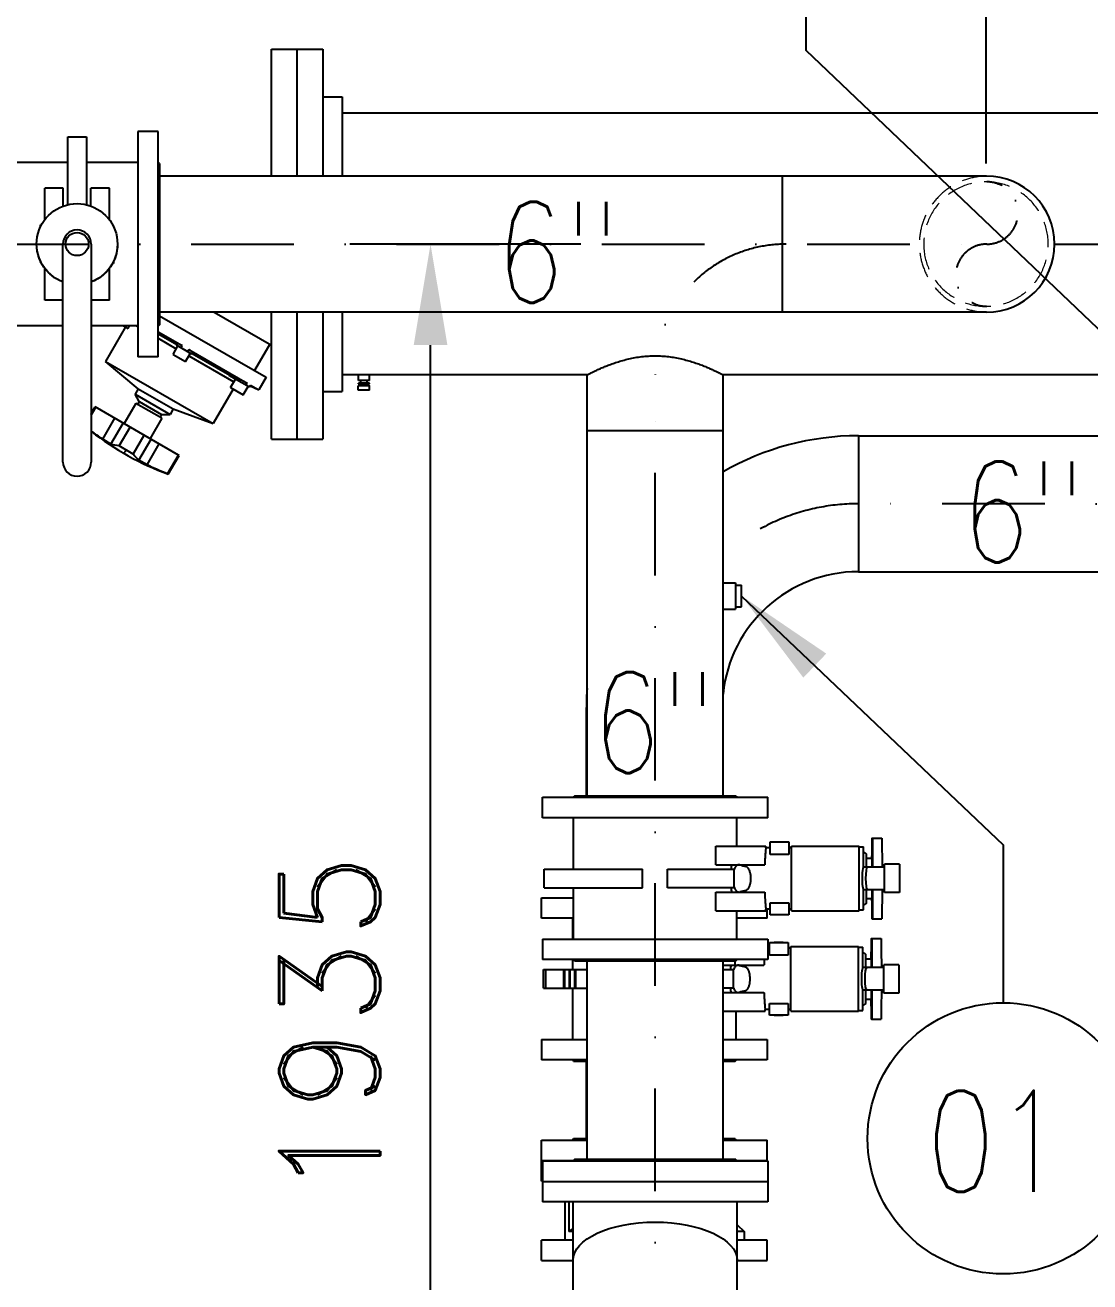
# Model space of a CAD drawing. Header units: millimetres. Extents: x -312439 to 477422, y -331570 to 212570.
# Drawn here: x 363282 to 364600, y 156486 to 158041 of the extents above; entities that cross this region are included whole.
import ezdxf

# ---------------------------------------------------------------- set-up
doc = ezdxf.new("R2010")
doc.units = ezdxf.units.MM
for name, pattern in [('DASHDOT', [25.4, 12.7, -6.35, 0, -6.35]), ('DASHED', [0.75, 0.5, -0.25]), ('HIDDEN', [9.525, 6.35, -3.175])]:
    doc.linetypes.add(name, pattern=pattern)
doc.layers.add('ARCONDTEXTO', color=4, linetype='Continuous')
doc.layers.add('TEXTO FORMATO', color=4, linetype='Continuous')
doc.styles.add('ROMAND', font='ROMAND.SHX')
doc.styles.add('ROMANS', font='romans.shx', dxfattribs={"height": 187.5})
doc.dimstyles.new('1-50 (MILIMETRO)', dxfattribs={"dimscale": 0, "dimtxt": 125, "dimasz": 125, "dimexe": 100, "dimexo": 100, "dimgap": 50, "dimtad": 0, "dimdec": 0, "dimzin": 0, "dimdsep": 46, "dimtxsty": 'ROMAND', "dimcen": -390, "dimclrd": 1, "dimclre": 1, "dimclrt": 3, "dimadec": 0, "dimazin": 0, "dimtfac": 1, "dimtdec": 0, "dimtix": 1, "dimtmove": 2, "dimatfit": 2, "dimfxl": 1, "dimtvp": 1, "dimtolj": 1, "dimtzin": 0, "dimarcsym": 0})

# ---------------------------------------------------------------- blocks, each defined once
blk = doc.blocks.new('*D135')
at = {"color": 1, "lineweight": -2, "transparency": 16777216}
for p, q in [((363969.7, 157770.2), (363683.6, 157770.2)), ((363783.6, 155960.6), (363783.6, 157645.2)), ((363961.5, 155835.6), (363683.6, 155835.6))]:
    blk.add_line(p, q, dxfattribs=at)
at = {"color": 1, "transparency": 16777216}
for points in [[(363762.8, 157645.2), (363804.5, 157645.2), (363783.6, 157770.2)], [(363762.8, 155960.6), (363804.5, 155960.6), (363783.6, 155835.6)]]:
    blk.add_solid(points, dxfattribs=at)
at = {"layer": 'Defpoints', "color": 0, "transparency": 16777216}
for p in [(363783.6, 157770.2), (364069.7, 157770.2), (364061.5, 155835.6)]:
    blk.add_point(p, dxfattribs=at)
at = {"color": 3, "transparency": 16777216, "insert": (363658.6, 156802.9), "char_height": 125, "attachment_point": 5, "rotation": 90, "style": 'ROMAND'}
blk.add_mtext('\\A1;1935', dxfattribs=at)
blk = doc.blocks.new('*D136')
at = {"color": 1, "lineweight": -2, "transparency": 16777216}
for p, q in [((362471, 157870.2), (362471, 159335.7)), ((364471.1, 157870.2), (364471.1, 159335.7)), ((364346.1, 159235.7), (362596, 159235.7))]:
    blk.add_line(p, q, dxfattribs=at)
at = {"color": 1, "transparency": 16777216}
for points in [[(362596, 159256.6), (362596, 159214.9), (362471, 159235.7)], [(364346.1, 159256.6), (364346.1, 159214.9), (364471.1, 159235.7)]]:
    blk.add_solid(points, dxfattribs=at)
at = {"layer": 'Defpoints', "color": 0, "transparency": 16777216}
for p in [(362471, 159235.7), (362471, 157770.2), (364471.1, 157770.2)]:
    blk.add_point(p, dxfattribs=at)
at = {"color": 3, "transparency": 16777216, "insert": (363471, 159360.7), "char_height": 125, "attachment_point": 5, "style": 'ROMAND'}
blk.add_mtext('\\A1;2000', dxfattribs=at)
blk = doc.blocks.new('*D152')
at = {"color": 1, "lineweight": -2, "transparency": 16777216}
for p, q in [((363586.8, 158111.7), (363586.8, 158719.7)), ((368637.4, 158111.7), (368637.4, 158719.7)), ((363711.8, 158619.7), (368512.4, 158619.7))]:
    blk.add_line(p, q, dxfattribs=at)
at = {"color": 1, "transparency": 16777216}
for points in [[(363711.8, 158640.5), (363711.8, 158598.9), (363586.8, 158619.7)], [(368512.4, 158640.5), (368512.4, 158598.9), (368637.4, 158619.7)]]:
    blk.add_solid(points, dxfattribs=at)
at = {"layer": 'Defpoints', "color": 0, "transparency": 16777216}
for p in [(368637.4, 158619.7), (363586.8, 158011.7), (368637.4, 158011.7)]:
    blk.add_point(p, dxfattribs=at)
at = {"color": 3, "transparency": 16777216, "insert": (366112.1, 158744.7), "char_height": 125, "attachment_point": 5, "style": 'ROMAND'}
blk.add_mtext('\\A1;5051', dxfattribs=at)

msp = doc.modelspace()

# ---------------------------------------------------------------- linework, layer by layer
at = {"color": 5, "linetype": 'Continuous', "extrusion": (0, 1, 0)}
for p, q in [((363586.833, 157854.372), (363586.833, 158011.722)), ((363586.833, 158011.722), (363618.633, 158011.722)), ((363618.633, 157854.372), (363618.633, 158011.722)), ((363618.633, 158011.722), (363650.433, 158011.722)), ((363650.433, 158011.722), (363650.433, 157854.372)), ((363650.433, 157952.722), (363674.233, 157952.722)), ((363674.233, 157952.722), (363674.233, 157854.372)), ((368549.983, 157932.122), (363674.233, 157932.122)), ((363421.202, 157909.722), (363421.202, 157630.722)), ((363446.602, 157909.722), (363421.202, 157909.722)), ((363446.602, 157630.722), (363446.602, 157909.722)), ((363334.702, 157818.981), (363334.702, 157903.222)), ((363334.702, 157903.222), (363357.702, 157903.222)), ((363357.702, 157903.222), (363357.702, 157818.981)), ((363334.702, 157871.222), (363271.202, 157871.222)), ((363421.202, 157871.222), (363357.702, 157871.222)), ((363448.202, 157870.122), (363446.602, 157871.722)), ((363448.202, 157870.122), (363448.202, 157670.322)), ((364471.727, 157854.372), (363448.202, 157854.372)), ((364219.277, 157686.072), (364219.277, 157854.372)), ((363306.202, 157800.323), (363306.202, 157839.677)), ((363329.202, 157839.677), (363306.202, 157839.677)), ((363329.202, 157817.343), (363329.202, 157839.677)), ((363363.202, 157817.343), (363363.202, 157839.677)), ((363386.202, 157839.677), (363363.202, 157839.677)), ((363386.202, 157800.323), (363386.202, 157839.677)), ((363301.089, 157791.883), (363301.089, 157794.292)), ((363301.089, 157794.292), (363302.321, 157794.292)), ((363390.749, 157793.027), (363391.314, 157793.027)), ((363391.314, 157793.027), (363391.314, 157791.883)), ((363296.202, 157770.324), (363296.202, 157770.222)), ((363328.702, 157500.324), (363328.702, 157770.324)), ((363363.702, 157770.324), (363363.702, 157500.324)), ((363396.202, 157770.324), (363396.202, 157770.222)), ((363301.089, 157747.417), (363301.089, 157748.663)), ((363301.706, 157747.417), (363301.089, 157747.417)), ((363306.202, 157700.767), (363306.202, 157740.223)), ((363386.202, 157700.767), (363386.202, 157740.223)), ((363391.314, 157746.152), (363390.026, 157746.152)), ((363391.314, 157748.663), (363391.314, 157746.152)), ((363328.702, 157700.767), (363306.202, 157700.767)), ((363386.202, 157700.767), (363363.702, 157700.767)), ((364471.727, 157686.072), (363448.202, 157686.072)), ((363448.202, 157681.519), (363580.196, 157605.312)), ((363515.916, 157686.072), (363586.833, 157645.128)), ((363586.833, 157528.722), (363586.833, 157686.072)), ((363618.633, 157528.722), (363618.633, 157686.072)), ((363650.433, 157686.072), (363650.433, 157528.722)), ((363674.233, 157686.072), (363674.233, 157587.722)), ((363328.702, 157669.222), (363271.202, 157669.222)), ((363421.202, 157669.222), (363363.702, 157669.222)), ((363406.166, 157667.683), (363381.542, 157625.032)), ((363403.501, 157669.222), (363409.308, 157665.869)), ((363409.308, 157665.869), (363411.244, 157669.222)), ((363419.701, 157669.222), (363421.202, 157668.356)), ((363448.202, 157670.322), (363446.602, 157668.722)), ((363446.602, 157661.658), (363476.093, 157644.632)), ((363446.602, 157659.311), (363469.721, 157645.963)), ((363446.602, 157653.691), (363469.02, 157640.748)), ((363464.97, 157633.733), (363470.97, 157644.125)), ((363469.238, 157645.125), (363470.328, 157647.014)), ((363488.29, 157634.125), (363469.238, 157645.125)), ((363474.593, 157642.034), (363476.093, 157644.632)), ((363584.807, 157646.298), (363565.907, 157613.562)), ((363381.542, 157625.032), (363514.737, 157548.132)), ((363421.913, 157591.157), (363381.542, 157625.032)), ((363446.602, 157630.722), (363421.202, 157630.722)), ((363464.97, 157633.733), (363480.558, 157624.733)), ((363480.558, 157624.733), (363486.558, 157635.125)), ((363482.935, 157637.217), (363484.435, 157639.815)), ((363484.435, 157639.815), (363556.845, 157598.009)), ((363484.608, 157631.748), (363540.27, 157599.612)), ((363488.29, 157634.125), (363489.38, 157636.014)), ((363488.774, 157634.963), (363535.252, 157608.129)), ((363559.517, 157593.003), (363534.036, 157607.714)), ((363536.22, 157592.597), (363542.22, 157602.989)), ((363551.808, 157583.597), (363557.808, 157593.989)), ((363555.345, 157595.411), (363556.845, 157598.009)), ((363559.517, 157593.003), (363561.017, 157595.601)), ((363559.54, 157592.989), (363561.026, 157595.562)), ((363560.527, 157594.699), (363571.196, 157589.723)), ((363561.017, 157595.601), (363571.196, 157589.723)), ((363580.196, 157605.312), (363571.196, 157589.723)), ((363977.327, 157608.322), (363674.233, 157608.322)), ((363695.164, 157595.722), (363694.264, 157594.822)), ((363694.264, 157589.222), (363694.264, 157594.822)), ((363708.064, 157594.822), (363694.264, 157594.822)), ((363694.314, 157601.222), (363694.314, 157608.322)), ((363708.014, 157601.222), (363694.314, 157601.222)), ((363694.414, 157597.222), (363694.414, 157598.222)), ((363707.914, 157598.222), (363694.414, 157598.222)), ((363707.914, 157597.222), (363694.414, 157597.222)), ((363695.164, 157595.722), (363695.164, 157597.222)), ((363707.164, 157595.722), (363695.164, 157595.722)), ((363697.164, 157598.222), (363697.164, 157601.222)), ((363705.164, 157598.222), (363705.164, 157601.222)), ((363707.164, 157595.722), (363707.164, 157597.222)), ((363707.164, 157595.722), (363708.064, 157594.822)), ((363707.914, 157597.222), (363707.914, 157598.222)), ((363708.014, 157601.222), (363708.014, 157608.322)), ((363708.064, 157589.222), (363708.064, 157594.822)), ((363977.327, 157087.012), (363977.327, 157608.322)), ((364797.692, 157608.322), (364145.627, 157608.322)), ((364145.627, 157087.012), (364145.627, 157608.322)), ((363421.913, 157591.157), (363417.961, 157584.312)), ((363417.961, 157584.312), (363461.263, 157559.312)), ((363423.157, 157575.312), (363417.961, 157584.312)), ((363421.913, 157591.157), (363465.214, 157566.157)), ((363539.361, 157590.783), (363514.737, 157548.132)), ((363536.22, 157592.597), (363551.808, 157583.597)), ((363559.54, 157592.989), (363559.517, 157593.003)), ((363650.433, 157587.722), (363674.233, 157587.722)), ((363708.064, 157589.222), (363694.264, 157589.222)), ((363363.702, 157560.332), (363368.552, 157568.733)), ((363363.702, 157558.653), (363369.279, 157568.314)), ((363471.749, 157509.153), (363368.552, 157568.733)), ((363418.992, 157573.098), (363404.492, 157547.983)), ((363451.035, 157554.598), (363418.992, 157573.098)), ((363423.157, 157575.312), (363421.157, 157571.848)), ((363423.157, 157575.312), (363450.87, 157559.312)), ((363465.214, 157566.157), (363461.263, 157559.312)), ((363465.214, 157566.157), (363514.737, 157548.132)), ((363378.012, 157528.583), (363393.033, 157554.599)), ((363388.187, 157522.708), (363403.208, 157548.725)), ((363451.035, 157554.598), (363436.535, 157529.483)), ((363450.87, 157559.312), (363448.87, 157555.848)), ((363450.87, 157559.312), (363461.263, 157559.312)), ((363398.371, 157520.381), (363411.854, 157543.733)), ((363415.692, 157510.381), (363429.174, 157533.733)), ((363977.327, 157539.586), (364145.627, 157539.586)), ((364313.077, 157532.994), (364313.077, 157364.694)), ((364313.077, 157532.994), (364748.309, 157532.994)), ((363388.187, 157522.708), (363378.012, 157528.583)), ((363415.692, 157510.381), (363398.371, 157520.381)), ((363422.799, 157502.725), (363437.82, 157528.742)), ((363432.974, 157496.851), (363447.995, 157522.867)), ((363586.833, 157528.722), (363650.433, 157528.722)), ((363432.974, 157496.851), (363422.799, 157502.725)), ((363458.266, 157485.801), (363471.749, 157509.153)), ((363458.993, 157485.381), (363472.475, 157508.733)), ((363472.475, 157508.733), (363471.749, 157509.153)), ((363458.993, 157485.381), (363458.266, 157485.801)), ((364313.077, 157364.694), (364748.309, 157364.694)), ((364145.627, 157351.059), (364160.951, 157351.059)), ((364160.951, 157351.059), (364160.951, 157318.159)), ((364160.951, 157348.059), (364168.615, 157348.059)), ((364168.615, 157321.159), (364168.615, 157348.059)), ((364145.627, 157318.159), (364160.951, 157318.159)), ((364160.951, 157321.159), (364168.615, 157321.159)), ((363976.477, 157196.394), (363977.327, 157196.394)), ((363976.477, 157087.012), (363976.477, 157196.394)), ((363921.977, 157085.412), (364200.977, 157085.412)), ((363921.977, 157060.012), (363921.977, 157085.412)), ((363961.577, 157087.012), (363959.977, 157085.412)), ((364161.377, 157087.012), (363961.577, 157087.012)), ((364161.377, 157087.012), (364162.977, 157085.412)), ((364200.977, 157060.012), (364200.977, 157085.412)), ((364200.977, 157060.012), (363921.977, 157060.012)), ((363960.477, 156996.512), (363960.477, 157060.012)), ((364162.477, 157025.012), (364162.477, 157060.012)), ((364330.272, 157035.012), (364341.936, 157035.012)), ((364136.728, 157025.012), (364198.477, 157025.012)), ((364136.728, 157002.012), (364136.728, 157025.012)), ((364198.477, 157023.012), (364198.477, 157025.012)), ((364203.735, 157023.012), (364198.477, 157023.012)), ((364203.735, 157014.5), (364203.735, 157030.125)), ((364203.735, 157030.125), (364227.172, 157030.125)), ((364209.898, 157030.281), (364220.959, 157030.281)), ((364227.172, 157030.125), (364227.172, 157014.5)), ((364230.477, 157023.012), (364227.172, 157023.012)), ((364230.477, 156945.012), (364230.477, 157025.012)), ((364230.477, 157025.012), (364313.904, 157025.012)), ((364313.904, 156945.012), (364313.904, 157025.012)), ((364313.904, 157024.074), (364319.373, 157024.074)), ((364319.373, 156998.471), (364319.373, 157024.074)), ((364322.964, 157015.57), (364319.373, 157018.012)), ((364227.172, 157014.5), (364203.735, 157014.5)), ((364322.964, 156999.012), (364322.964, 157015.57)), ((364322.964, 157010.012), (364330.272, 157010.012)), ((364330.272, 156999.012), (364330.272, 157010.012)), ((364363.972, 157002.512), (364345.462, 157002.512)), ((364345.462, 156967.512), (364345.462, 157002.512)), ((364363.972, 157002.512), (364363.972, 156967.512)), ((363924.148, 156996.512), (364045.923, 156996.512)), ((363924.148, 156973.512), (363924.148, 156996.512)), ((364045.923, 156973.512), (364045.923, 156996.512)), ((364077.032, 156996.512), (364159.385, 156996.512)), ((364077.032, 156973.512), (364077.032, 156996.512)), ((364136.728, 157002.012), (364197.116, 157002.012)), ((364159.385, 156973.512), (364159.385, 156996.512)), ((364345.462, 156999.012), (364319.895, 156999.012)), ((364345.462, 156999.338), (364342.354, 156999.338)), ((363924.148, 156973.512), (364045.923, 156973.512)), ((363960.477, 156910.012), (363960.477, 156973.512)), ((364159.385, 156973.512), (364077.032, 156973.512)), ((364319.373, 156945.949), (364319.373, 156971.553)), ((364345.462, 156971.012), (364319.895, 156971.012)), ((364322.964, 156954.453), (364322.964, 156971.012)), ((364330.272, 156960.012), (364330.272, 156971.012)), ((363921.127, 156961.062), (363960.477, 156961.062)), ((363921.127, 156935.662), (363921.127, 156961.062)), ((363960.477, 156962.412), (363959.127, 156961.062)), ((364136.728, 156945.012), (364136.728, 156968.012)), ((364136.728, 156968.012), (364197.116, 156968.012)), ((364322.964, 156960.012), (364330.272, 156960.012)), ((364345.462, 156970.686), (364342.354, 156970.686)), ((364363.972, 156967.512), (364345.462, 156967.512)), ((364136.728, 156945.012), (364198.477, 156945.012)), ((364162.477, 156910.012), (364162.477, 156945.012)), ((364203.735, 156947.012), (364198.477, 156947.012)), ((364198.477, 156945.012), (364198.477, 156947.012)), ((364200.127, 156935.662), (364200.127, 156947.012)), ((364203.735, 156939.899), (364203.735, 156954.616)), ((364203.735, 156954.616), (364227.172, 156954.616)), ((364227.172, 156939.899), (364203.735, 156939.899)), ((364227.172, 156954.616), (364227.172, 156939.899)), ((364230.477, 156947.012), (364227.172, 156947.012)), ((364230.477, 156945.012), (364313.904, 156945.012)), ((364313.904, 156945.949), (364319.373, 156945.949)), ((364322.964, 156954.453), (364319.373, 156952.012)), ((363960.477, 156935.662), (363921.127, 156935.662)), ((363959.627, 156910.012), (363959.627, 156935.662)), ((364200.127, 156935.662), (364162.477, 156935.662)), ((364220.959, 156939.743), (364209.898, 156939.743)), ((364330.272, 156935.012), (364341.936, 156935.012)), ((363921.977, 156910.012), (364200.977, 156910.012)), ((363921.977, 156910.012), (363921.977, 156884.612)), ((364200.977, 156910.012), (364200.977, 156884.612)), ((364329.422, 156910.662), (364341.086, 156910.662)), ((364202.885, 156898.662), (364200.977, 156898.662)), ((364202.885, 156890.15), (364202.885, 156905.775)), ((364202.885, 156905.775), (364226.322, 156905.775)), ((364209.048, 156905.931), (364220.109, 156905.931)), ((364226.322, 156905.775), (364226.322, 156890.15)), ((364229.627, 156898.662), (364226.322, 156898.662)), ((364229.627, 156820.662), (364229.627, 156900.662)), ((364229.627, 156900.662), (364313.054, 156900.662)), ((364313.054, 156820.662), (364313.054, 156900.662)), ((364313.054, 156899.724), (364318.523, 156899.724)), ((364318.523, 156874.121), (364318.523, 156899.724)), ((364322.114, 156891.22), (364318.523, 156893.662)), ((364200.977, 156884.612), (363921.977, 156884.612)), ((363959.627, 156872.162), (363959.627, 156884.612)), ((363961.577, 156883.012), (363959.977, 156884.612)), ((363961.577, 156883.012), (364161.377, 156883.012)), ((363977.327, 156637.012), (363977.327, 156883.012)), ((364145.627, 156637.012), (364145.627, 156883.012)), ((364145.627, 156877.662), (364196.266, 156877.662)), ((364160.402, 156877.662), (364160.402, 156883.012)), ((364161.377, 156883.012), (364162.977, 156884.612)), ((364226.322, 156890.15), (364202.885, 156890.15)), ((364322.114, 156874.662), (364322.114, 156891.22)), ((364322.114, 156885.662), (364329.422, 156885.662)), ((364329.422, 156874.662), (364329.422, 156885.662)), ((364363.122, 156878.162), (364344.612, 156878.162)), ((364344.612, 156843.162), (364344.612, 156878.162)), ((364363.122, 156878.162), (364363.122, 156843.162)), ((363923.298, 156872.162), (363977.327, 156872.162)), ((363923.298, 156849.162), (363923.298, 156872.162)), ((363926.254, 156849.162), (363926.254, 156872.162)), ((364145.627, 156872.162), (364158.535, 156872.162)), ((364158.535, 156849.162), (364158.535, 156872.162)), ((364344.612, 156874.662), (364319.045, 156874.662)), ((364344.612, 156874.988), (364341.504, 156874.988)), ((363923.298, 156849.162), (363977.327, 156849.162)), ((363959.627, 156785.662), (363959.627, 156849.162)), ((364158.535, 156849.162), (364145.627, 156849.162)), ((364318.523, 156821.599), (364318.523, 156847.203)), ((364344.612, 156846.662), (364319.045, 156846.662)), ((364322.114, 156830.103), (364322.114, 156846.662)), ((364329.422, 156835.662), (364329.422, 156846.662)), ((364145.627, 156843.662), (364196.266, 156843.662)), ((364322.114, 156835.662), (364329.422, 156835.662)), ((364344.612, 156846.336), (364341.504, 156846.336)), ((364363.122, 156843.162), (364344.612, 156843.162)), ((364145.627, 156820.662), (364197.627, 156820.662)), ((364161.627, 156785.662), (364161.627, 156820.662)), ((364202.885, 156822.662), (364197.627, 156822.662)), ((364197.627, 156820.662), (364197.627, 156822.662)), ((364202.885, 156815.549), (364202.885, 156830.266)), ((364202.885, 156830.266), (364226.322, 156830.266)), ((364226.322, 156815.549), (364202.885, 156815.549)), ((364226.322, 156830.266), (364226.322, 156815.549)), ((364229.627, 156822.662), (364226.322, 156822.662)), ((364229.627, 156820.662), (364313.054, 156820.662)), ((364313.054, 156821.599), (364318.523, 156821.599)), ((364322.114, 156830.103), (364318.523, 156827.662)), ((364220.109, 156815.393), (364209.048, 156815.393)), ((364329.422, 156810.662), (364341.086, 156810.662)), ((363921.127, 156785.662), (363977.327, 156785.662)), ((363921.127, 156785.662), (363921.127, 156760.262)), ((364145.627, 156785.662), (364200.127, 156785.662)), ((364200.127, 156785.662), (364200.127, 156760.262)), ((363977.327, 156760.262), (363921.127, 156760.262)), ((363960.727, 156758.662), (363959.127, 156760.262)), ((363960.727, 156758.662), (363977.327, 156758.662)), ((363976.477, 156662.662), (363976.477, 156758.662)), ((364200.127, 156760.262), (364145.627, 156760.262)), ((364145.627, 156758.662), (364160.527, 156758.662)), ((364160.527, 156758.662), (364162.127, 156760.262)), ((363921.127, 156661.062), (363977.327, 156661.062)), ((363921.127, 156610.262), (363921.127, 156661.062)), ((363960.727, 156662.662), (363959.127, 156661.062)), ((363977.327, 156662.662), (363960.727, 156662.662)), ((364160.527, 156662.662), (364145.627, 156662.662)), ((364145.627, 156661.062), (364200.127, 156661.062)), ((364160.527, 156662.662), (364162.127, 156661.062)), ((364200.127, 156635.412), (364200.127, 156661.062)), ((363921.127, 156635.662), (363960.227, 156635.662)), ((363921.977, 156635.412), (364200.977, 156635.412)), ((363921.977, 156635.412), (363921.977, 156584.612)), ((363961.577, 156637.012), (363959.977, 156635.412)), ((364161.377, 156637.012), (363961.577, 156637.012)), ((364161.377, 156637.012), (364162.977, 156635.412)), ((364162.727, 156635.662), (364200.127, 156635.662)), ((364200.977, 156635.412), (364200.977, 156584.612)), ((363921.977, 156610.262), (363921.127, 156610.262)), ((363921.977, 156610.012), (364200.977, 156610.012)), ((364200.977, 156584.612), (363921.977, 156584.612)), ((363949.627, 156584.612), (363949.627, 156537.262)), ((363954.908, 156584.612), (363954.908, 156548.075)), ((363959.977, 156333.764), (363959.977, 156584.612)), ((364162.977, 156333.764), (364162.977, 156584.612)), ((364162.977, 156556.064), (364171.627, 156548.075)), ((363959.977, 156537.262), (363921.127, 156537.262)), ((363921.127, 156511.862), (363921.127, 156537.262)), ((363959.977, 156548.075), (363954.908, 156548.075)), ((364171.627, 156548.075), (364162.977, 156548.075)), ((364200.127, 156537.262), (364162.977, 156537.262)), ((364171.627, 156548.075), (364171.627, 156537.262)), ((364200.127, 156511.862), (364200.127, 156537.262)), ((363921.127, 156511.862), (363959.977, 156511.862)), ((363959.977, 156511.012), (363959.127, 156511.862)), ((364162.977, 156511.862), (364200.127, 156511.862))]:
    msp.add_line(p, q, dxfattribs=at)
at = {"color": 6, "linetype": 'DASHDOT', "ltscale": 10}
for p, q in [((362471.018, 157770.222), (364471.727, 157770.222)), ((364555.877, 157770.222), (367327.353, 157770.222)), ((364061.477, 155835.562), (364061.477, 157608.322)), ((364797.692, 157448.844), (364313.077, 157448.844))]:
    msp.add_line(p, q, dxfattribs=at)
at = {"color": 5, "linetype": 'DASHED', "extrusion": (0, 1, 0)}
for p, q in [((363545.251, 157601.239), (363546.341, 157603.128)), ((363554.777, 157595.739), (363555.867, 157597.628)), ((363404.514, 157511.021), (363407.031, 157515.381)), ((363948.415, 156849.162), (363948.415, 156872.162)), ((363948.415, 156849.162), (363948.415, 156872.162)), ((363949.762, 156849.162), (363949.762, 156872.162)), ((363955.589, 156849.162), (363955.589, 156872.162)), ((363955.589, 156849.162), (363955.589, 156872.162)), ((363956.529, 156849.162), (363956.529, 156872.162)), ((363956.529, 156849.162), (363956.529, 156872.162)), ((363962.228, 156849.162), (363962.228, 156872.162)), ((363962.228, 156849.162), (363962.228, 156872.162)), ((363963.488, 156849.162), (363963.488, 156872.162)), ((363977.335, 156849.162), (363977.335, 156872.162))]:
    msp.add_line(p, q, dxfattribs=at)
at = {"color": 5, "linetype": 'Continuous'}
msp.add_circle((363346.202, 157770.324), 14.326, dxfattribs=at)
at = {"color": 1, "linetype": 'HIDDEN', "lineweight": 0, "ltscale": 5}
msp.add_arc((364472.618, 157770.222), 84.15, 90, 270.000001, dxfattribs=at)
at = {"color": 5, "linetype": 'Continuous'}
for centre, radius, start, end in [((364471.727, 157770.222), 84.15, 270, 90), ((363346.202, 157770.324), 17.5, 0, 180), ((363584.514, 157822.79), 360, 232.166612, 249.594052), ((364313.077, 157196.394), 336.6, 90, 119.833071), ((363346.202, 157500.324), 17.5, 180, 0), ((364313.077, 157196.394), 168.3, 90, 174.239131), ((364313.077, 157196.394), 336.6, 175.927309, 180)]:
    msp.add_arc(centre, radius, start, end, dxfattribs=at)
at = {"color": 6, "linetype": 'DASHDOT', "ltscale": 4}
for centre, start, end in [((364472.04, 157808.755, 0), 270, 90), ((364472.04, 157731.715, 0), 90, 270)]:
    msp.add_arc(centre, 38.52, start, end, dxfattribs=at)
at = {"color": 6, "linetype": 'DASHDOT', "ltscale": 10}
for centre, radius, start, end in [((364223.383, 157608.322), 161.906, 89.852113, 179.999899), ((364313.077, 157196.394), 252.45, 90, 131.552012)]:
    msp.add_arc(centre, radius, start, end, dxfattribs=at)
at = {"color": 1, "linetype": 'HIDDEN', "lineweight": 0, "ltscale": 5, "extrusion": (-4.43831e-111, 1.55557e-63, -1)}
msp.add_ellipse((364470.924, 157770.235, 0), major_axis=(0, 77.04), ratio=1, start_param=-1.57079633, end_param=4.71238898, dxfattribs=at)
at = {"color": 5, "linetype": 'Continuous', "extrusion": (4.1037e-93, 1.94469e-62, -1)}
for centre, major_axis, start_param, end_param in [((363346.202, 157770.324), (50, 0), 1.92836743, 4.71238898), ((363346.202, 157770.324), (50, 0), 4.71238898, 7.49641053), ((363346.202, 157770.222), (-50, 0), 5.06996008, 6.28318531), ((363346.202, 157770.222), (-50, 0), 3.14159265, 4.35481788)]:
    msp.add_ellipse(centre, major_axis=major_axis, ratio=0.99996201, start_param=start_param, end_param=end_param, dxfattribs=at)
at = {"color": 5, "linetype": 'Continuous', "extrusion": (-3.71344e-18, -6.43186e-18, -1)}
for centre, start_param, end_param in [((363575.737, 157827.857), 3.20569733, 3.2578116), ((363593.29, 157817.723), 2.99565744, 3.07748797)]:
    msp.add_ellipse(centre, major_axis=(179.389, 310.711), ratio=0.93969262, start_param=start_param, end_param=end_param, dxfattribs=at)
at = {"color": 5, "linetype": 'Continuous', "extrusion": (0, 0, -1)}
for centre, major_axis, ratio, start_param, end_param in [((363560.4, 157836.712), (-179.389, -310.711), 0.34202014, 6.1372501, 6.21908063), ((364330.272, 156985.012), (0, -50), 0.00871634, 2.0943951, 4.42859487), ((364341.936, 156985.012), (0, 50), 0.00871634, 0, 1.28700222), ((364330.272, 156985.012), (0, -50), 0.00871634, 4.99618309, 7.33038286), ((364341.936, 156985.012), (0, 50), 0.00871634, 1.85459044, 3.14159265), ((364329.422, 156860.662), (0, -50), 0.00871634, 2.0943951, 4.42859487), ((364341.086, 156860.662), (0, 50), 0.00871634, 0, 1.28700222), ((364329.422, 156860.662), (0, -50), 0.00871634, 4.99618309, 7.33038286), ((364341.086, 156860.662), (0, 50), 0.00871634, 1.85459044, 3.14159265)]:
    msp.add_ellipse(centre, major_axis=major_axis, ratio=ratio, start_param=start_param, end_param=end_param, dxfattribs=at)
at = {"color": 5, "linetype": 'Continuous', "extrusion": (2.46519e-32, 4.26983e-32, -1)}
msp.add_ellipse((363608.628, 157808.868), major_axis=(179.389, 310.711), ratio=0.34202014, start_param=3.20569733, end_param=3.28752786, dxfattribs=at)
at = {"color": 5, "linetype": 'Continuous', "extrusion": (8.50415e-18, 1.71977e-38, -1)}
for centre, start_param, end_param in [((363889.988, 156985.012), 2.68573728, 2.74189531), ((363889.988, 156985.012), 3.54129, 3.59744803), ((363889.138, 156860.662), 2.68573728, 2.74189531), ((363889.138, 156860.662), 3.54129, 3.59744803)]:
    msp.add_ellipse(centre, major_axis=(-307.977, 0), ratio=0.12338598, start_param=start_param, end_param=end_param, dxfattribs=at)
at = {"color": 5, "linetype": 'Continuous', "extrusion": (-4.13693e-49, 3.37806e-33, -1)}
for centre, major_axis, start_param, end_param in [((364319.895, 156985.012), (0, 14), 3.14159265, 6.28318531), ((364324.256, 156985.012), (0, -14), 0, 3.14159265), ((364319.045, 156860.662), (0, 14), 3.14159265, 6.28318531), ((364323.406, 156860.662), (0, -14), 0, 3.14159265)]:
    msp.add_ellipse(centre, major_axis=major_axis, ratio=0.13557255, start_param=start_param, end_param=end_param, dxfattribs=at)
at = {"color": 5, "linetype": 'Continuous', "extrusion": (9.86076e-32, -3.78136e-48, -1)}
msp.add_ellipse((364061.477, 156512.208), major_axis=(-101.5, 0), ratio=0.46630766, start_param=0, end_param=3.14159265, dxfattribs=at)
at = {"color": 5, "linetype": 'DASHED', "extrusion": (9.86076e-32, -3.78136e-48, -1)}
for start_param, end_param in [(3.13484472, 3.14159265), (0, 0.00674793)]:
    msp.add_ellipse((364061.477, 156512.208), major_axis=(101.5, 0), ratio=0.46630766, start_param=start_param, end_param=end_param, dxfattribs=at)
at = {"color": 5, "linetype": 'Continuous'}
for points, knots in [([(363476.093, 157644.632), (363475.269, 157645.066), (363474.514, 157645.449), (363473.481, 157645.95), (363473.153, 157646.104), (363472.552, 157646.378), (363472.276, 157646.499), (363471.898, 157646.655), (363471.778, 157646.704), (363471.551, 157646.792), (363471.443, 157646.832), (363471.141, 157646.938), (363470.97, 157646.991), (363470.686, 157647.06), (363470.572, 157647.076), (363470.404, 157647.073), (363470.35, 157647.053), (363470.328, 157647.014)], [0.0000002479, 0.0000002479, 0.0000002479, 0.0000002479, 0.0030636357, 0.0030636357, 0.0045953296, 0.0045953296, 0.0061270235, 0.0061270235, 0.0068928705, 0.0068928705, 0.0076587175, 0.0076587175, 0.0091904114, 0.0091904114, 0.0107221053, 0.0107221053, 0.0122537992, 0.0122537992, 0.0122537992, 0.0122537992]), ([(363489.38, 157636.014), (363489.425, 157636.092), (363489.345, 157636.237), (363489.042, 157636.556), (363488.908, 157636.68), (363488.587, 157636.955), (363488.399, 157637.107), (363488.075, 157637.356), (363487.96, 157637.442), (363487.716, 157637.622), (363487.587, 157637.716), (363487.181, 157638.006), (363486.888, 157638.209), (363486.259, 157638.635), (363485.924, 157638.858), (363485.208, 157639.324), (363484.829, 157639.567), (363484.435, 157639.815)], [0.0000001979, 0.0000001979, 0.0000001979, 0.0000001979, 0.0030637733, 0.0030637733, 0.0045955609, 0.0045955609, 0.0061273486, 0.0061273486, 0.0068932424, 0.0068932424, 0.0076591363, 0.0076591363, 0.0091909239, 0.0091909239, 0.0107227116, 0.0107227116, 0.0122544993, 0.0122544993, 0.0122544993, 0.0122544993]), ([(363977.327, 157608.322), (363977.327, 157608.322), (363977.458, 157608.39), (363977.994, 157608.667), (363978.4, 157608.877), (363979.49, 157609.436), (363980.175, 157609.785), (363981.816, 157610.61), (363982.771, 157611.086), (363984.936, 157612.146), (363986.145, 157612.729), (363988.793, 157613.978), (363990.231, 157614.644), (363993.302, 157616.026), (363994.935, 157616.743), (363998.353, 157618.193), (364000.138, 157618.927), (364003.817, 157620.381), (364005.777, 157621.127), (364009.914, 157622.623), (364012.09, 157623.372), (364016.631, 157624.836), (364018.996, 157625.551), (364023.882, 157626.91), (364026.403, 157627.554), (364031.564, 157628.734), (364034.207, 157629.271), (364039.573, 157630.211), (364042.297, 157630.612), (364047.777, 157631.259), (364050.535, 157631.504), (364056.032, 157631.829), (364058.772, 157631.909), (364061.477, 157631.909)], [388.89052014, 388.89052014, 388.89052014, 388.89052014, 396.97918614, 396.97918614, 405.06785213, 405.06785213, 413.15651813, 413.15651813, 421.24518412, 421.24518412, 429.33385012, 429.33385012, 437.42251611, 437.42251611, 445.51118211, 445.51118211, 453.5998481, 453.5998481, 461.71495378, 461.71495378, 469.83005946, 469.83005946, 477.94516514, 477.94516514, 486.06027081, 486.06027081, 494.17537649, 494.17537649, 502.29048217, 502.29048217, 510.40558784, 510.40558784, 518.52069352, 518.52069352, 518.52069352, 518.52069352]), ([(364061.477, 157631.909), (364064.182, 157631.909), (364066.923, 157631.829), (364072.42, 157631.504), (364075.178, 157631.259), (364080.658, 157630.612), (364083.382, 157630.211), (364088.748, 157629.271), (364091.391, 157628.734), (364096.552, 157627.554), (364099.073, 157626.91), (364103.959, 157625.551), (364106.324, 157624.836), (364110.865, 157623.372), (364113.041, 157622.623), (364117.178, 157621.127), (364119.138, 157620.381), (364122.817, 157618.927), (364124.602, 157618.193), (364128.02, 157616.743), (364129.653, 157616.026), (364132.724, 157614.644), (364134.162, 157613.978), (364136.81, 157612.729), (364138.019, 157612.146), (364140.183, 157611.086), (364141.139, 157610.61), (364142.78, 157609.785), (364143.465, 157609.436), (364144.555, 157608.877), (364144.961, 157608.667), (364145.497, 157608.39), (364145.627, 157608.322), (364145.627, 157608.322)], [0, 0, 0, 0, 8.11510568, 8.11510568, 16.23021135, 16.23021135, 24.34531703, 24.34531703, 32.46042271, 32.46042271, 40.57552839, 40.57552839, 48.69063406, 48.69063406, 56.80573974, 56.80573974, 64.92084542, 64.92084542, 73.00951141, 73.00951141, 81.09817741, 81.09817741, 89.1868434, 89.1868434, 97.2755094, 97.2755094, 105.36417539, 105.36417539, 113.45284139, 113.45284139, 121.54150739, 121.54150739, 129.63017338, 129.63017338, 129.63017338, 129.63017338]), ([(363556.845, 157598.009), (363556.084, 157598.407), (363555.267, 157598.827), (363553.958, 157599.487), (363553.506, 157599.713), (363552.601, 157600.162), (363552.146, 157600.386), (363551.457, 157600.722), (363551.226, 157600.834), (363550.763, 157601.058), (363550.53, 157601.171), (363549.836, 157601.504), (363549.381, 157601.72), (363548.484, 157602.143), (363548.043, 157602.349), (363547.174, 157602.75), (363546.749, 157602.944), (363546.341, 157603.128)], [0.0000002684, 0.0000002684, 0.0000002684, 0.0000002684, 0.003064195, 0.003064195, 0.0045961584, 0.0045961584, 0.0061281217, 0.0061281217, 0.0068941033, 0.0068941033, 0.007660085, 0.007660085, 0.0091920483, 0.0091920483, 0.0107240116, 0.0107240116, 0.012255975, 0.012255975, 0.012255975, 0.012255975]), ([(364198.477, 157023.012), (364198.477, 157023.012), (364198.472, 157022.955), (364198.452, 157022.721), (364198.436, 157022.543), (364198.393, 157022.062), (364198.367, 157021.759), (364198.305, 157021.029), (364198.269, 157020.603), (364198.188, 157019.633), (364198.144, 157019.089), (364198.05, 157017.894), (364198, 157017.243), (364197.896, 157015.848), (364197.843, 157015.104), (364197.735, 157013.543), (364197.681, 157012.725), (364197.574, 157011.039), (364197.519, 157010.141), (364197.411, 157008.249), (364197.358, 157007.253), (364197.254, 157005.179), (364197.204, 157004.1), (364197.143, 157002.665), (364197.13, 157002.339), (364197.116, 157002.012)], [57.28921412, 57.28921412, 57.28921412, 57.28921412, 60.86978611, 60.86978611, 64.45035811, 64.45035811, 68.0309301, 68.0309301, 71.6115021, 71.6115021, 75.19207409, 75.19207409, 78.77264609, 78.77264609, 82.35321808, 82.35321808, 85.93379008, 85.93379008, 89.51436985, 89.51436985, 93.09494962, 93.09494962, 96.67552939, 96.67552939, 97.71231018, 97.71231018, 97.71231018, 97.71231018]), ([(364155.76, 156996.512), (364155.889, 156997.563), (364156.033, 156998.602), (364156.315, 157000.43), (364156.448, 157001.229), (364156.588, 157002.012)], [127.07979622, 127.07979622, 127.07979622, 127.07979622, 130.23356515, 130.23356515, 132.74469592, 132.74469592, 132.74469592, 132.74469592]), ([(364166.516, 157001.741), (364166.468, 157001.753), (364166.42, 157001.764), (364166.053, 157001.844), (364165.73, 157001.878), (364165.098, 157001.878), (364164.775, 157001.844), (364164.138, 157001.705), (364163.823, 157001.601), (364163.224, 157001.333), (364162.938, 157001.169), (364162.408, 157000.803), (364162.163, 157000.601), (364161.706, 157000.169), (364161.49, 156999.932), (364161.089, 156999.439), (364160.905, 156999.182), (364160.39, 156998.385), (364160.098, 156997.82), (364159.675, 156996.837), (364159.523, 156996.435), (364159.385, 156996.023)], [-21.26267195, -21.26267195, -21.26267195, -21.26267195, -21.11915379, -21.11915379, -20.17147234, -20.17147234, -19.22379089, -19.22379089, -18.27610943, -18.27610943, -17.32842798, -17.32842798, -16.38074653, -16.38074653, -15.35694987, -15.35694987, -14.33315322, -14.33315322, -12.2855599, -12.2855599, -10.93750643, -10.93750643, -10.93750643, -10.93750643]), ([(364173.69, 156970.225), (364173.87, 156970.277), (364174.047, 156970.34), (364174.521, 156970.537), (364174.81, 156970.691), (364175.35, 156971.037), (364175.601, 156971.228), (364176.271, 156971.813), (364176.652, 156972.244), (364177.332, 156973.171), (364177.629, 156973.666), (364178.159, 156974.708), (364178.391, 156975.254), (364178.799, 156976.385), (364178.976, 156976.971), (364179.434, 156978.77), (364179.644, 156980.023), (364179.915, 156982.538), (364179.975, 156983.799), (364179.975, 156986.225), (364179.915, 156987.486), (364179.644, 156990.001), (364179.434, 156991.254), (364178.976, 156993.053), (364178.799, 156993.639), (364178.391, 156994.77), (364178.159, 156995.316), (364177.629, 156996.358), (364177.332, 156996.853), (364176.652, 156997.779), (364176.271, 156998.211), (364175.601, 156998.795), (364175.35, 156998.987), (364174.81, 156999.333), (364174.521, 156999.487), (364174.047, 156999.684), (364173.87, 156999.747), (364173.69, 156999.799)], [19.61044159, 19.61044159, 19.61044159, 19.61044159, 20.1459077, 20.1459077, 21.07701959, 21.07701959, 22.00813148, 22.00813148, 23.82803603, 23.82803603, 25.64794057, 25.64794057, 27.46784512, 27.46784512, 29.28774966, 29.28774966, 32.92755875, 32.92755875, 36.56736784, 36.56736784, 40.20717692, 40.20717692, 43.84698601, 43.84698601, 45.66689056, 45.66689056, 47.4867951, 47.4867951, 49.30669965, 49.30669965, 51.12660419, 51.12660419, 52.05771608, 52.05771608, 52.98882797, 52.98882797, 53.52429409, 53.52429409, 53.52429409, 53.52429409]), ([(364156.588, 156968.012), (364156.448, 156968.795), (364156.315, 156969.594), (364156.033, 156971.422), (364155.889, 156972.46), (364155.76, 156973.512)], [98.77164859, 98.77164859, 98.77164859, 98.77164859, 101.28277937, 101.28277937, 104.4365483, 104.4365483, 104.4365483, 104.4365483]), ([(364159.385, 156974.001), (364159.523, 156973.589), (364159.675, 156973.187), (364160.098, 156972.204), (364160.39, 156971.639), (364160.905, 156970.842), (364161.089, 156970.585), (364161.49, 156970.091), (364161.706, 156969.855), (364162.163, 156969.423), (364162.408, 156969.221), (364162.938, 156968.855), (364163.224, 156968.691), (364163.823, 156968.423), (364164.138, 156968.319), (364164.775, 156968.18), (364165.098, 156968.146), (364165.73, 156968.146), (364166.053, 156968.18), (364166.42, 156968.26), (364166.468, 156968.271), (364166.516, 156968.283)], [10.93750643, 10.93750643, 10.93750643, 10.93750643, 12.2855599, 12.2855599, 14.33315322, 14.33315322, 15.35694987, 15.35694987, 16.38074653, 16.38074653, 17.32842798, 17.32842798, 18.27610943, 18.27610943, 19.22379089, 19.22379089, 20.17147234, 20.17147234, 21.11915379, 21.11915379, 21.26267195, 21.26267195, 21.26267195, 21.26267195]), ([(364197.116, 156968.012), (364197.13, 156967.684), (364197.143, 156967.359), (364197.204, 156965.924), (364197.254, 156964.845), (364197.358, 156962.77), (364197.411, 156961.775), (364197.519, 156959.882), (364197.574, 156958.985), (364197.681, 156957.299), (364197.735, 156956.481), (364197.843, 156954.919), (364197.896, 156954.176), (364198, 156952.781), (364198.05, 156952.129), (364198.144, 156950.935), (364198.188, 156950.391), (364198.269, 156949.421), (364198.305, 156948.995), (364198.367, 156948.265), (364198.393, 156947.962), (364198.436, 156947.481), (364198.452, 156947.303), (364198.472, 156947.068), (364198.477, 156947.012), (364198.477, 156947.012)], [131.44454629, 131.44454629, 131.44454629, 131.44454629, 132.48132708, 132.48132708, 136.06190685, 136.06190685, 139.64248662, 139.64248662, 143.22306639, 143.22306639, 146.80363838, 146.80363838, 150.38421038, 150.38421038, 153.96478237, 153.96478237, 157.54535437, 157.54535437, 161.12592636, 161.12592636, 164.70649836, 164.70649836, 168.28707035, 168.28707035, 171.86764235, 171.86764235, 171.86764235, 171.86764235]), ([(364154.91, 156872.162), (364155.039, 156873.213), (364155.183, 156874.252), (364155.465, 156876.08), (364155.598, 156876.879), (364155.738, 156877.662)], [127.07979622, 127.07979622, 127.07979622, 127.07979622, 130.23356515, 130.23356515, 132.74469592, 132.74469592, 132.74469592, 132.74469592]), ([(364196.602, 156884.612), (364196.553, 156883.736), (364196.504, 156882.818), (364196.404, 156880.829), (364196.354, 156879.75), (364196.293, 156878.315), (364196.28, 156877.989), (364196.266, 156877.662)], [89.8071633, 89.8071633, 89.8071633, 89.8071633, 93.09494962, 93.09494962, 96.67552939, 96.67552939, 97.71231018, 97.71231018, 97.71231018, 97.71231018]), ([(364165.666, 156877.391), (364165.618, 156877.403), (364165.57, 156877.414), (364165.203, 156877.494), (364164.88, 156877.528), (364164.248, 156877.528), (364163.925, 156877.494), (364163.288, 156877.355), (364162.973, 156877.251), (364162.374, 156876.983), (364162.088, 156876.819), (364161.558, 156876.453), (364161.313, 156876.251), (364160.856, 156875.819), (364160.64, 156875.582), (364160.239, 156875.089), (364160.055, 156874.832), (364159.54, 156874.035), (364159.248, 156873.47), (364158.825, 156872.487), (364158.673, 156872.085), (364158.535, 156871.673)], [-21.26267195, -21.26267195, -21.26267195, -21.26267195, -21.11915379, -21.11915379, -20.17147234, -20.17147234, -19.22379089, -19.22379089, -18.27610943, -18.27610943, -17.32842798, -17.32842798, -16.38074653, -16.38074653, -15.35694987, -15.35694987, -14.33315322, -14.33315322, -12.2855599, -12.2855599, -10.93750643, -10.93750643, -10.93750643, -10.93750643]), ([(364172.84, 156845.875), (364173.02, 156845.927), (364173.197, 156845.99), (364173.671, 156846.187), (364173.96, 156846.341), (364174.5, 156846.687), (364174.751, 156846.878), (364175.421, 156847.463), (364175.802, 156847.894), (364176.482, 156848.821), (364176.779, 156849.316), (364177.309, 156850.358), (364177.541, 156850.904), (364177.949, 156852.035), (364178.126, 156852.621), (364178.584, 156854.42), (364178.794, 156855.673), (364179.065, 156858.188), (364179.125, 156859.449), (364179.125, 156861.875), (364179.065, 156863.136), (364178.794, 156865.651), (364178.584, 156866.904), (364178.126, 156868.703), (364177.949, 156869.289), (364177.541, 156870.42), (364177.309, 156870.966), (364176.779, 156872.008), (364176.482, 156872.503), (364175.802, 156873.429), (364175.421, 156873.861), (364174.751, 156874.445), (364174.5, 156874.637), (364173.96, 156874.983), (364173.671, 156875.137), (364173.197, 156875.334), (364173.02, 156875.397), (364172.84, 156875.449)], [19.61044159, 19.61044159, 19.61044159, 19.61044159, 20.1459077, 20.1459077, 21.07701959, 21.07701959, 22.00813148, 22.00813148, 23.82803603, 23.82803603, 25.64794057, 25.64794057, 27.46784512, 27.46784512, 29.28774966, 29.28774966, 32.92755875, 32.92755875, 36.56736784, 36.56736784, 40.20717692, 40.20717692, 43.84698601, 43.84698601, 45.66689056, 45.66689056, 47.4867951, 47.4867951, 49.30669965, 49.30669965, 51.12660419, 51.12660419, 52.05771608, 52.05771608, 52.98882797, 52.98882797, 53.52429409, 53.52429409, 53.52429409, 53.52429409]), ([(364155.738, 156843.662), (364155.598, 156844.445), (364155.465, 156845.244), (364155.183, 156847.072), (364155.039, 156848.11), (364154.91, 156849.162)], [98.77164859, 98.77164859, 98.77164859, 98.77164859, 101.28277937, 101.28277937, 104.4365483, 104.4365483, 104.4365483, 104.4365483]), ([(364158.535, 156849.651), (364158.673, 156849.239), (364158.825, 156848.837), (364159.248, 156847.854), (364159.54, 156847.289), (364160.055, 156846.492), (364160.239, 156846.235), (364160.64, 156845.741), (364160.856, 156845.505), (364161.313, 156845.073), (364161.558, 156844.871), (364162.088, 156844.505), (364162.374, 156844.341), (364162.973, 156844.073), (364163.288, 156843.969), (364163.925, 156843.83), (364164.248, 156843.796), (364164.88, 156843.796), (364165.203, 156843.83), (364165.57, 156843.91), (364165.618, 156843.921), (364165.666, 156843.933)], [10.93750643, 10.93750643, 10.93750643, 10.93750643, 12.2855599, 12.2855599, 14.33315322, 14.33315322, 15.35694987, 15.35694987, 16.38074653, 16.38074653, 17.32842798, 17.32842798, 18.27610943, 18.27610943, 19.22379089, 19.22379089, 20.17147234, 20.17147234, 21.11915379, 21.11915379, 21.26267195, 21.26267195, 21.26267195, 21.26267195]), ([(364196.266, 156843.662), (364196.28, 156843.334), (364196.293, 156843.009), (364196.354, 156841.574), (364196.404, 156840.495), (364196.508, 156838.42), (364196.561, 156837.425), (364196.669, 156835.532), (364196.724, 156834.635), (364196.831, 156832.949), (364196.885, 156832.131), (364196.993, 156830.569), (364197.046, 156829.826), (364197.15, 156828.431), (364197.2, 156827.779), (364197.294, 156826.585), (364197.338, 156826.041), (364197.419, 156825.071), (364197.455, 156824.645), (364197.517, 156823.915), (364197.543, 156823.612), (364197.586, 156823.131), (364197.602, 156822.953), (364197.622, 156822.718), (364197.627, 156822.662), (364197.627, 156822.662)], [131.44454629, 131.44454629, 131.44454629, 131.44454629, 132.48132708, 132.48132708, 136.06190685, 136.06190685, 139.64248662, 139.64248662, 143.22306639, 143.22306639, 146.80363838, 146.80363838, 150.38421038, 150.38421038, 153.96478237, 153.96478237, 157.54535437, 157.54535437, 161.12592636, 161.12592636, 164.70649836, 164.70649836, 168.28707035, 168.28707035, 171.86764235, 171.86764235, 171.86764235, 171.86764235])]:
    msp.add_open_spline(points, degree=3, knots=knots, dxfattribs=at)
for points in [[(363535.252, 157608.129), (363534.847, 157607.99), (363534.442, 157607.852), (363534.036, 157607.714)], [(363546.341, 157603.128), (363542.645, 157604.794), (363538.948, 157606.461), (363535.252, 157608.129)], [(363561.026, 157595.562), (363561.031, 157595.571), (363561.028, 157595.584), (363561.017, 157595.601)]]:
    msp.add_open_spline(points, degree=3, dxfattribs=at)
msp.add_rational_spline([(363959.977, 156551.247), (363957.482, 156549.751), (363954.908, 156548.075)], [1.0024877697, 1.0016905007, 1], degree=2, dxfattribs=at)
at = {"layer": 'TEXTO FORMATO', "color": 1}
msp.add_circle((364492.33, 156663.191), 167.835, dxfattribs=at)

# ---------------------------------------------------------------- texts
at = {"layer": 'ARCONDTEXTO', "linetype": 'Continuous', "lineweight": -3, "style": 'ROMANS', "width": 0.8}
for p in [(363863.854, 157697.429), (364439.873, 157376.051), (363983.137, 157115.416)]:
    msp.add_text('6"', height=125, dxfattribs=at).set_placement(p)
at = {"layer": 'ARCONDTEXTO', "color": 3, "linetype": 'Continuous', "lineweight": -3, "style": 'ROMANS', "width": 0.8}
msp.add_text('01', height=125, dxfattribs=at).set_placement((364397.011, 156597.125))

# ---------------------------------------------------------------- dimensions: what is measured, and where the dimension line sits
for base, p1, p2, picture, middle in [((362471.018, 159235.734), (364471.052, 157770.222), (362471.018, 157770.222), '*D136', (363471.035, 159360.734)), ((368637.383, 158619.686), (363586.833, 158011.722), (368637.383, 158011.722), '*D152', (366112.108, 158744.686))]:
    dim = msp.add_linear_dim(base=base, p1=p1, p2=p2, dimstyle='1-50 (MILIMETRO)', override={"dimscale": 1})
    dim.commit()
    dim.dimension.update_dxf_attribs({"geometry": picture, "text_midpoint": middle})
dim = msp.add_linear_dim(base=(363783.617, 157770.222), p1=(364061.477, 155835.562), p2=(364069.747, 157770.222), angle=90, dimstyle='1-50 (MILIMETRO)', override={"dimscale": 1})
dim.commit()
dim.dimension.update_dxf_attribs({"geometry": '*D135', "text_midpoint": (363658.617, 156802.892)})

# ---------------------------------------------------------------- leaders
at = {"layer": 'TEXTO FORMATO'}
for points in [[(364748.309, 157532.994), (364248.403, 158009.832), (364248.403, 158139.046)], [(364168.615, 157334.609), (364492.33, 157026.432), (364492.33, 156831.026)]]:
    msp.add_leader(points, dimstyle='1-50 (MILIMETRO)', override={"dimscale": 1}, dxfattribs=at)

doc.saveas('drawing.dxf')
